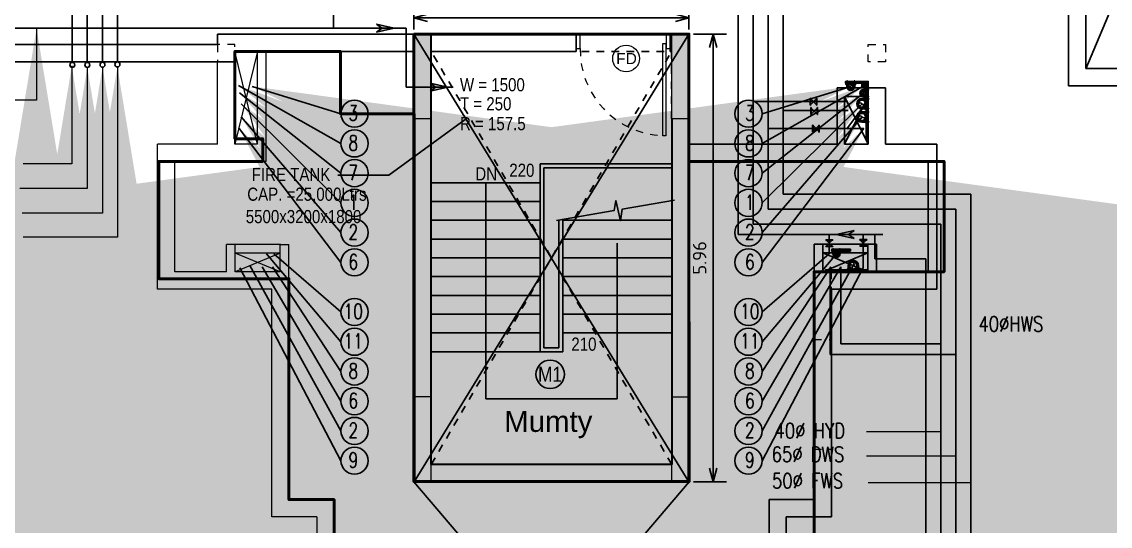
# Model space of a CAD drawing. Header units: inches. Extents: x 0 to 429, y 0 to 146.
# Drawn here: x 343.82 to 358.31, y 109.25 to 115.97 of the extents above; entities that cross this region are included whole.
import ezdxf
from ezdxf.enums import TextEntityAlignment as Align

# ---------------------------------------------------------------- set-up
doc = ezdxf.new("R2010")
doc.units = ezdxf.units.IN
doc.header["$MEASUREMENT"] = 0
doc.linetypes.add('Xr-4BHK-A-B-Terrace-Sub$0$HIDDEN', pattern=[0.375, 0.25, -0.125])
doc.layers.get('DEFPOINTS').update_dxf_attribs({"lineweight": 18})
for name, color, linetype, lineweight in [('FLOOR-TERRACE', 7, 'Continuous', 50), ('XR-4BHK-A-B-TERRACE-SUB$0$A-WALL', 7, 'Continuous', 35), ('XR-4BHK-A-B-TERRACE-SUB$0$COL', 1, 'Continuous', 0), ('XR-4BHK-A-B-TERRACE-SUB$0$COL BELOW', 3, 'Xr-4BHK-A-B-Terrace-Sub$0$HIDDEN', 0), ('XR-4BHK-A-B-TERRACE-SUB$0$COL HATCH', 9, 'Continuous', 0), ('XR-4BHK-A-B-TERRACE-SUB$0$DOOR', 34, 'Continuous', 20), ('XR-4BHK-A-B-TERRACE-SUB$0$ELE-1', 243, 'Continuous', 0), ('XR-4BHK-A-B-TERRACE-SUB$0$HATCH', 8, 'Continuous', 9), ('XR-4BHK-A-B-TERRACE-SUB$0$STAIR', 34, 'Continuous', 20)]:
    doc.layers.add(name, color=color, linetype=linetype, lineweight=lineweight)
for name, color, linetype in [('XR-4BHK-A-B-TERRACE-SUB$0$BALCONY', 6, 'Continuous'), ('XR-4BHK-A-B-TERRACE-SUB$0$ELE', 4, 'Continuous'), ('XR-4BHK-A-B-TERRACE-SUB$0$ELE-2', 4, 'Continuous'), ('XR-4BHK-A-B-TERRACE-SUB$0$WATER TANK ABOVE', 6, 'Xr-4BHK-A-B-Terrace-Sub$0$HIDDEN')]:
    doc.layers.add(name, color=color, linetype=linetype)
doc.styles.add('Sanvi Common', font='isocpeur.ttf')
doc.styles.get("Standard").update_dxf_attribs({"font": 'arial.ttf'})
doc.styles.add('Xr-4BHK-A-B-Terrace-Sub$0$$0$DIM', font='arial.ttf', dxfattribs={"height": 4})
doc.styles.add('Xr-4BHK-A-B-Terrace-Sub$0$$1$Standard', font='arial.ttf')
doc.styles.add('Xr-4BHK-A-B-Terrace-Sub$0$AUDIT_D_080506184754-0', font='romans.shx')
doc.styles.add('Xr-4BHK-A-B-Terrace-Sub$0$DIM-100', font='ARIALN.TTF', dxfattribs={"height": 1200})
doc.styles.add('Xr-4BHK-A-B-Terrace-Sub$0$ROMANS', font='romans.shx')
doc.styles.add('Xr-4BHK-A-B-Terrace-Sub$0$Standard', font='ARIALN.TTF')
doc.dimstyles.new('Sanvi Common', dxfattribs={"dimtxt": 0.18, "dimasz": 0.18, "dimexe": 0.18, "dimexo": 0.0625, "dimgap": 0.09, "dimtad": 1, "dimzin": 0, "dimdsep": 46, "dimtxsty": 'Sanvi Common', "dimblk": 'OPEN30', "dimcen": 0.09, "dimclrd": 68, "dimclre": 68, "dimclrt": 40, "dimadec": 0, "dimazin": 0, "dimtfac": 1, "dimtofl": 0, "dimtmove": 0, "dimatfit": 3, "dimldrblk": 'OPEN30', "dimfxl": 1, "dimtolj": 1, "dimtzin": 0, "dimarcsym": 0})
doc.dimstyles.new('Xr-4BHK-A-B-Terrace-Sub$0$125', dxfattribs={"dimtxt": 150, "dimasz": 75, "dimexe": 50, "dimexo": 50, "dimgap": 60, "dimtad": 1, "dimdec": 0, "dimrnd": 5, "dimdsep": 46, "dimtxsty": 'Xr-4BHK-A-B-Terrace-Sub$0$Standard', "dimblk": 'Xr-4BHK-A-B-Terrace-Sub$0$_ArchTick', "dimcen": 50, "dimdle": 50, "dimclrd": 256, "dimclre": 256, "dimclrt": 3, "dimaunit": 1, "dimadec": 4, "dimazin": 0, "dimtfac": 1, "dimtdec": 0, "dimtmove": 2, "dimatfit": 0, "dimfxl": 1, "dimarcsym": 0})
doc.dimstyles.new('Xr-4BHK-A-B-Terrace-Sub$0$DIM 75', dxfattribs={"dimtxt": 75, "dimasz": 75, "dimexe": 0.18, "dimexo": 0.0625, "dimgap": 0.09, "dimtad": 0, "dimtih": 1, "dimtoh": 1, "dimdec": 0, "dimzin": 0, "dimdsep": 46, "dimtxsty": 'Xr-4BHK-A-B-Terrace-Sub$0$Standard', "dimcen": 0.09, "dimclrd": 256, "dimclre": 256, "dimclrt": 256, "dimadec": 0, "dimazin": 0, "dimtfac": 1, "dimtdec": 0, "dimtofl": 0, "dimtmove": 0, "dimatfit": 3, "dimfxl": 1, "dimtolj": 1, "dimtzin": 0, "dimarcsym": 0})
doc.dimstyles.new('Xr-4BHK-A-B-Terrace-Sub$0$DIM-100', dxfattribs={"dimtxt": 300, "dimasz": 100, "dimexe": 75, "dimexo": 100, "dimgap": 50, "dimtad": 1, "dimdec": 0, "dimzin": 3, "dimdsep": 46, "dimtxsty": 'Xr-4BHK-A-B-Terrace-Sub$0$DIM-100', "dimblk": 'Xr-4BHK-A-B-Terrace-Sub$0$_Oblique', "dimcen": 0, "dimdle": 75, "dimclrd": 256, "dimclre": 256, "dimclrt": 256, "dimadec": 0, "dimazin": 1, "dimtfac": 1, "dimtdec": 0, "dimtix": 1, "dimtmove": 2, "dimatfit": 3, "dimfxl": 75, "dimtolj": 1, "dimtzin": 0, "dimlwd": 9, "dimlwe": 9, "dimarcsym": 0})
doc.dimstyles.new('Xr-4BHK-A-B-Terrace-Sub$0$DLG200', dxfattribs={"dimscale": 200, "dimtxt": 2, "dimasz": 1.5, "dimexe": 1.75, "dimexo": 0.5, "dimgap": 0.4, "dimtad": 1, "dimdec": 0, "dimzin": 0, "dimdsep": 46, "dimtxsty": 'Xr-4BHK-A-B-Terrace-Sub$0$ROMANS', "dimblk": 'Xr-4BHK-A-B-Terrace-Sub$0$_Oblique', "dimcen": 0, "dimdle": 1.75, "dimclrt": 3, "dimadec": 4, "dimazin": 0, "dimtfac": 0.25, "dimtdec": 0, "dimtix": 1, "dimtofl": 0, "dimtmove": 2, "dimatfit": 0, "dimfxl": 1.5, "dimtolj": 1, "dimtzin": 0, "dimlwd": 18, "dimlwe": 18, "dimarcsym": 1})

# ---------------------------------------------------------------- blocks, each defined once
blk = doc.blocks.new('Xr-4BHK-A-B-Terrace-Sub$0$m14')
at = {"layer": 'XR-4BHK-A-B-TERRACE-SUB$0$WATER TANK ABOVE'}
for p, q in [((16170, -5040), (12969, 460)), ((12969, -5040), (16169, 460))]:
    blk.add_line(p, q, dxfattribs=at)
for points in [[(12739, 690), (16399, 690), (16400, -5270), (12739, -5270)], [(12969, 460), (16169, 460), (16170, -5040), (12969, -5040)]]:
    blk.add_lwpolyline(points, close=True, dxfattribs=at)
blk = doc.blocks.new('Xr-4BHK-A-B-Terrace-Sub$0$unit 4')
at = {"layer": 'XR-4BHK-A-B-TERRACE-SUB$0$ELE-2'}
for p, q in [((147456, 10452), (147456, 8722)), ((147686, 10452), (147686, 8492)), ((147456, 8722), (144477, 8722)), ((147686, 8492), (144477, 8492))]:
    blk.add_line(p, q, dxfattribs=at)
at = {"layer": 'XR-4BHK-A-B-TERRACE-SUB$0$ELE-2', "color": 8}
blk.add_line((143927, 10222), (147457, 8722), dxfattribs=at)
blk = doc.blocks.new('Xr-4BHK-A-B-Terrace-Sub$0$core typ')
at = {"layer": 'XR-4BHK-A-B-TERRACE-SUB$0$COL HATCH'}
h = blk.add_hatch(color=256, dxfattribs=at)
h.dxf.hatch_style = 1
h.paths.add_polyline_path([(-3660, 5960), (-3430, 5960), (-3430, 4830), (-3660, 4830)])
h = blk.add_hatch(color=256, dxfattribs=at)
h.dxf.hatch_style = 1
h.paths.add_polyline_path([(-230, 5960), (0, 5960), (0, 4830), (-230, 4830)])
h = blk.add_hatch(color=256, dxfattribs=at)
h.dxf.hatch_style = 1
h.paths.add_polyline_path([(-3661, 0), (-3430, 0), (-3430, 1130), (-3661, 1130)])
h = blk.add_hatch(color=256, dxfattribs=at)
h.dxf.hatch_style = 1
h.paths.add_polyline_path([(-230, 1130), (0, 1130), (0, 0), (-230, 0)])
at = {"layer": 'XR-4BHK-A-B-TERRACE-SUB$0$A-WALL'}
for p, q in [((-3430, 230), (-3431, 5960)), ((-3660, 0), (-3661, 5730)), ((-230, 4830), (-230, 230)), ((0, 4830), (0, 0)), ((-230, 230), (-3430, 230)), ((0, 0), (-3660, 0))]:
    blk.add_line(p, q, dxfattribs=at)
at = {"layer": 'XR-4BHK-A-B-TERRACE-SUB$0$COL'}
for points in [[(-3660, 5960), (-3430, 5960), (-3430, 4830), (-3660, 4830)], [(-230, 5960), (0, 5960), (0, 4830), (-230, 4830)], [(-3661, 0), (-3430, 0), (-3430, 1130), (-3661, 1130)], [(-230, 1130), (0, 1130), (0, 0), (-230, 0)]]:
    blk.add_lwpolyline(points, close=True, dxfattribs=at)
at = {"layer": 'XR-4BHK-A-B-TERRACE-SUB$0$COL BELOW'}
blk.add_lwpolyline([(-6045, 5820), (-6275, 5820), (-6275, 5590), (-6045, 5590)], close=True, dxfattribs=at)
at = {"layer": 'XR-4BHK-A-B-TERRACE-SUB$0$ELE-2'}
for p, q in [((-6275, 5960), (-3660, 5960)), ((-6275, 5820), (-6275, 5960)), ((-6045, 5730), (-3661, 5730)), ((1970, 4495), (0, 4495)), ((1970, 4265), (0, 4265)), ((-5325, -6265), (0, 0)), ((-3661, 0), (1665, -6265))]:
    blk.add_line(p, q, dxfattribs=at)
blk.add_lwpolyline([(-230, 5960), (-250, 5960), (-250, 5730), (-230, 5730)], dxfattribs=at)
blk = doc.blocks.new('Xr-4BHK-A-B-Terrace-Sub$0$unit 2')
at = {"layer": 'XR-4BHK-A-B-TERRACE-SUB$0$ELE', "color": 8}
for p, q in [((-9265, -4085), (-9265, -550)), ((-11635, -4985), (-11635, -4085)), ((-11635, -4085), (-9265, -4085)), ((-11520, -4870), (-11255, -4200)), ((-11255, -4870), (-11520, -4200)), ((-11520, -4870), (-11520, -4200)), ((-11255, -4200), (-11520, -4200)), ((-11255, -4870), (-11255, -4200)), ((-9265, -4085), (-11020, -4085)), ((-11255, -4870), (-11520, -4870)), ((-11255, -4985), (-11635, -4985)), ((-11255, -7565), (-11255, -4985)), ((-11855, -7795), (-11855, -7565)), ((-11855, -7795), (-11855, -9175)), ((-11705, -7795), (-11705, -9175)), ((-11705, -9170), (-11255, -7795)), ((-11705, -7795), (-11255, -9175)), ((-11250, -9175), (-11250, -7795)), ((-11855, -9175), (-11855, -9405)), ((-11250, -9175), (-11855, -9175)), ((-11855, -9405), (-11635, -9405)), ((-11635, -13452), (-11635, -9405)), ((-4305, -12085), (-4306, -12775)), ((490, -12085), (-2845, -12085)), ((720, -12315), (720, -12085)), ((-2845, -12315), (-98, -12315)), ((-98, -12315), (-98, -12685)), ((605, -12315), (17, -12315)), ((17, -12315), (17, -12685)), ((605, -12315), (605, -12685)), ((720, -12315), (720, -12685)), ((-3488, -12315), (-4075, -12615)), ((-4075, -12315), (-3488, -12615)), ((-3488, -12315), (-3488, -12730)), ((-3373, -12315), (-3373, -12730)), ((-3373, -12315), (-2845, -12315)), ((-2658, -12315), (-2658, -12770)), ((-2203, -12315), (-2658, -12770)), ((-2658, -12315), (-2203, -12577)), ((-2203, -12577), (-2203, -12315)), ((-2088, -12546), (-2088, -12315)), ((-2088, -12546), (-1692, -12315)), ((-1692, -12500), (-2088, -12315)), ((-1692, -12500), (-1692, -12315)), ((-1577, -12503), (-1577, -12315)), ((-1577, -12503), (-1123, -12315)), ((-1123, -12586), (-1577, -12315)), ((-1123, -12315), (-1123, -12586)), ((605, -12315), (17, -12615)), ((17, -12315), (605, -12615)), ((-4075, -12615), (-3488, -12615)), ((-4075, -12730), (-3488, -12730)), ((-3488, -12730), (-3373, -12730)), ((17, -12685), (-98, -12685)), ((17, -12615), (605, -12615)), ((17, -12685), (605, -12685)), ((605, -12685), (720, -12685)), ((-4306, -12775), (-6260, -12775)), ((-6260, -12780), (-6260, -13375)), ((-4305, -13005), (-6030, -13005)), ((-6030, -13005), (-6030, -13605)), ((-11986, -13567), (-11986, -13452)), ((-11635, -13452), (-11986, -13452)), ((-6260, -13375), (-7460, -13375)), ((-7460, -14805), (-7460, -13375)), ((-11636, -13567), (-11986, -13567)), ((-11986, -13567), (-11986, -14017)), ((-11936, -14017), (-11636, -13567)), ((-11936, -13567), (-11636, -14017)), ((-11936, -13567), (-11936, -14017)), ((-11635, -13567), (-11635, -14017)), ((-6030, -13605), (-7230, -13605)), ((-7230, -15035), (-7230, -13605)), ((-11986, -14017), (-11986, -14132)), ((-11636, -14017), (-11986, -14017)), ((-11636, -14132), (-11986, -14132)), ((-11635, -14132), (-11635, -15035)), ((-7230, -15035), (-11635, -15035))]:
    blk.add_line(p, q, dxfattribs=at)
for points in [[(-9035, -550), (-9035, -4315), (-11025, -4315), (-11025, -9405), (-11405, -9405), (-11405, -14805), (-7460, -14805)], [(-11855, -7565), (-11255, -7565)], [(-11855, -7795), (-11255, -7795)], [(-4305, -12085), (-2845, -12085)], [(-3488, -12315), (-4077, -12315), (-4077, -13215), (-4305, -13215), (-4305, -13005)]]:
    blk.add_lwpolyline(points, dxfattribs=at)
for points in [[(-11855, -9175), (-13133, -9175, 0.074265), (-12484, -14132), (-11986, -14132)], [(-2203, -12577, 0.047733), (-2530, -12708, -0.009749), (-2658, -12770)], [(-1692, -12500, 0.054211), (-2088, -12546)], [(-1123, -12586, 0.06273), (-1577, -12503, 0.06273)], [(720, -12685), (720, -13215, -0.111051), (-879, -12811, 0.244497), (-2477, -12811, -0.111051), (-4075, -13215, 74.791831)]]:
    blk.add_lwpolyline(points, format="xyb", dxfattribs=at)
at = {"layer": 'XR-4BHK-A-B-TERRACE-SUB$0$ELE-2'}
for p, q in [((-4625, 0), (-230, 0)), ((-4625, -320), (-4625, 0)), ((0, -90), (0, -230)), ((-4395, -550), (-4395, -230)), ((-4395, -230), (0, -230)), ((-4625, -320), (-9265, -320)), ((-4395, -550), (-9035, -550))]:
    blk.add_line(p, q, dxfattribs=at)
at = {"layer": 'XR-4BHK-A-B-TERRACE-SUB$0$HATCH'}
for p, q in [((300, -1325), (0, -90)), ((300, -90), (0, -1325)), ((300, -1325), (300, -90)), ((415, -1555), (415, -90)), ((-230, -1325), (-230, -230)), ((0, -1325), (0, -230)), ((-9265, -4085), (-9265, -550)), ((-1030, -3255), (-1030, -1325)), ((-230, -1325), (-1030, -1325)), ((300, -1325), (0, -1325)), ((-800, -3025), (-800, -1555)), ((-230, -1555), (-800, -1555)), ((415, -1555), (-230, -1555)), ((-110, -3025), (-110, -2660)), ((5, -2660), (-110, -2660)), ((5, -3025), (5, -2660)), ((606, -2660), (5, -2660)), ((605, -3025), (605, -2660)), ((605, -2660), (720, -2660)), ((720, -6060), (720, -2660)), ((605, -2775), (5, -3025)), ((605, -3025), (5, -2775)), ((605, -2775), (5, -2775)), ((-110, -3025), (-800, -3025)), ((605, -3025), (5, -3025)), ((490, -3255), (-1030, -3255)), ((490, -6290), (490, -3255)), ((1320, -6060), (720, -6060)), ((1320, -6060), (1320, -7720)), ((1090, -6290), (490, -6290)), ((1090, -6290), (1090, -7490)), ((490, -12085), (490, -7490)), ((1090, -7490), (490, -7490)), ((720, -12085), (720, -7720)), ((1320, -7720), (720, -7720))]:
    blk.add_line(p, q, dxfattribs=at)
blk.add_lwpolyline([(-11855, -7795), (-13051, -7795, -0.044618), (-12484, -4835), (-11635, -4835)], format="xyb", dxfattribs=at)
for points in [[(-7080, -13605), (-7080, -14505), (-6260, -14505)], [(-6030, -14505), (-5273, -14506)], [(-5043, -14506), (-4305, -14506)]]:
    blk.add_lwpolyline(points, dxfattribs=at)
at = {"layer": 'XR-4BHK-A-B-TERRACE-SUB$0$STAIR'}
for p, q in [((-7662, -4095), (-7662, -560)), ((-7232, -4525), (-7232, -560)), ((-7662, -1049), (-9032, -1049)), ((-7662, -1249), (-9032, -1249)), ((-7662, -1638), (-9032, -1638)), ((-7662, -1838), (-9032, -1838)), ((-7662, -2227), (-9032, -2227)), ((-7662, -2427), (-9032, -2427)), ((-7662, -2816), (-9032, -2816)), ((-7662, -3016), (-9032, -3016)), ((-7662, -3406), (-9032, -3406)), ((-7662, -3606), (-9032, -3606)), ((-9032, -4095), (-7662, -4095)), ((-7232, -4525), (-11020, -4525)), ((-5273, -14805), (-5273, -13005)), ((-5043, -14805), (-5043, -13005)), ((-6260, -13605), (-6260, -14805)), ((-6030, -13605), (-6030, -14805))]:
    blk.add_line(p, q, dxfattribs=at)
for points in [[(-7230, -15035), (-4077, -15035), (-4077, -13215)], [(-5043, -14805), (-4305, -14805), (-4305, -13215)], [(-7230, -14805), (-6260, -14805)], [(-6030, -14805), (-5273, -14805)]]:
    blk.add_lwpolyline(points, dxfattribs=at)
blk = doc.blocks.new('Xr-4BHK-A-B-Terrace-Sub$0$unit 3')
at = {"layer": 'XR-4BHK-A-B-TERRACE-SUB$0$BALCONY'}
blk.add_line((2720, -13812), (3219, -13812), dxfattribs=at)
for points in [[(2590, -7475), (3785, -7475, 0.044618), (3219, -4515), (2370, -4515)], [(2590, -8855), (3867, -8855, -0.074265), (3219, -13812), (2720, -13812)]]:
    blk.add_lwpolyline(points, format="xyb", dxfattribs=at)
at = {"layer": 'XR-4BHK-A-B-TERRACE-SUB$0$COL BELOW'}
for points in [[(-9265, 320), (-9035, 320), (-9035, 90), (-9265, 90)], [(-9985, -3606), (-9755, -3606), (-9755, -2705), (-9985, -2705)], [(1760, -3765), (1990, -3765), (1990, -4665), (1760, -4665)], [(-9985, -5069), (-9755, -5069), (-9755, -5970), (-9985, -5970)], [(1760, -7475), (1990, -7475), (1990, -7245), (1760, -7245)], [(1760, -8855), (2370, -8855), (2370, -9085), (1760, -9085)], [(-9985, -10220), (-9085, -10220), (-9085, -9990), (-9985, -9990)], [(-9985, -11095), (-9755, -11095), (-9755, -11995), (-9985, -11995)], [(-5305, -12685), (-5075, -12685), (-5075, -11765), (-5305, -11765)], [(2140, -12470), (2370, -12470), (2370, -12240), (2140, -12240)], [(-1805, -14715), (-2035, -14715), (-2035, -13815), (-1805, -13815)], [(2140, -14715), (2370, -14715), (2370, -13815), (2140, -13815)]]:
    blk.add_lwpolyline(points, close=True, dxfattribs=at)
at = {"layer": 'XR-4BHK-A-B-TERRACE-SUB$0$ELE'}
for p, q in [((1990, -4550), (1990, -3880)), ((1760, -9085), (1760, -3995)), ((1990, -7245), (1990, -4665)), ((2590, -7475), (2590, -7245)), ((1985, -7475), (1985, -8855)), ((2440, -8850), (1990, -7475)), ((2440, -7475), (1990, -8855)), ((2440, -7475), (2440, -8855)), ((2590, -7475), (2590, -8855)), ((1985, -8855), (2590, -8855)), ((2590, -8855), (2590, -9085)), ((1755, -9085), (2140, -9085)), ((2140, -14485), (2140, -9085)), ((2590, -9085), (2370, -9085)), ((2370, -9085), (2370, -13132)), ((-9755, -11765), (-6420, -11765)), ((-4960, -11765), (-4959, -12455)), ((-9985, -11995), (-9985, -12365)), ((-9870, -11995), (-9282, -11995)), ((-9870, -11995), (-9870, -12365)), ((-9870, -11995), (-9282, -12295)), ((-9282, -11995), (-9870, -12295)), ((-9282, -11995), (-9282, -12365)), ((-6420, -11995), (-9167, -11995)), ((-9167, -11995), (-9167, -12365)), ((-8142, -11995), (-8142, -12266)), ((-7688, -12183), (-8142, -11995)), ((-8142, -12266), (-7688, -11995)), ((-7688, -12183), (-7688, -11995)), ((-7573, -12181), (-7573, -11995)), ((-7177, -12227), (-7573, -11995)), ((-7573, -12181), (-7177, -11995)), ((-7177, -12227), (-7177, -11995)), ((-7062, -12257), (-7062, -11995)), ((-7062, -11995), (-6607, -12450)), ((-6607, -11995), (-7062, -12257)), ((-6607, -11995), (-6607, -12450)), ((-5892, -11995), (-6420, -11995)), ((-5892, -11995), (-5892, -12410)), ((-5777, -11995), (-5777, -12410)), ((-5777, -11995), (-5190, -12295)), ((-5190, -11995), (-5777, -12295)), ((-9282, -12295), (-9870, -12295)), ((-5190, -12295), (-5777, -12295)), ((-9870, -12365), (-9985, -12365)), ((-9282, -12365), (-9870, -12365)), ((-9282, -12365), (-9167, -12365)), ((-5777, -12410), (-5892, -12410)), ((-5190, -12410), (-5777, -12410)), ((-4959, -12455), (-3005, -12455)), ((-3005, -12460), (-3005, -13055)), ((-4960, -12685), (-3235, -12685)), ((-3235, -12685), (-3235, -13285)), ((-3005, -13055), (-1805, -13055)), ((-1805, -14485), (-1805, -13055)), ((2370, -13132), (2720, -13132)), ((2720, -13247), (2720, -13132)), ((-3235, -13285), (-2035, -13285)), ((-2035, -14715), (-2035, -13285)), ((2670, -13697), (2370, -13247)), ((2670, -13247), (2370, -13697)), ((2370, -13247), (2720, -13247)), ((2370, -13697), (2370, -13247)), ((2670, -13247), (2670, -13697)), ((2720, -13247), (2720, -13697)), ((2370, -13697), (2720, -13697)), ((2720, -13697), (2720, -13812)), ((-1805, -14485), (2140, -14485)), ((-2035, -14715), (2370, -14715))]:
    blk.add_line(p, q, dxfattribs=at)
for points in [[(2590, -7245), (1990, -7245)], [(2590, -7475), (1990, -7475)], [(-4960, -11765), (-6420, -11765)], [(-5777, -11995), (-5188, -11995), (-5188, -12895), (-4960, -12895), (-4960, -12685)], [(2370, -14715), (2370, -13812), (2720, -13812)]]:
    blk.add_lwpolyline(points, dxfattribs=at)
for points in [[(-9985, -12365), (-9985, -12895, 0.111051), (-8386, -12491, -0.244497), (-6788, -12491, 0.111051), (-5190, -12895, -74.791831)], [(-8142, -12266, -0.06273), (-7688, -12183, -0.06273)], [(-7573, -12181, -0.054211), (-7177, -12227)], [(-7062, -12257, -0.047733), (-6735, -12389, 0.009749), (-6607, -12450)]]:
    blk.add_lwpolyline(points, format="xyb", dxfattribs=at)
at = {"layer": 'XR-4BHK-A-B-TERRACE-SUB$0$ELE', "color": 8, "ltscale": 1000}
for points in [[(-2185, -13285), (-2185, -14186), (-3005, -14186)], [(-4223, -14186), (-4960, -14186)], [(-3235, -14186), (-3993, -14186)]]:
    blk.add_lwpolyline(points, dxfattribs=at)
at = {"layer": 'XR-4BHK-A-B-TERRACE-SUB$0$ELE-1'}
for p, q in [((-4223, -14485), (-4223, -12685)), ((-3993, -14485), (-3993, -12685)), ((-3235, -13285), (-3235, -14485)), ((-3005, -13285), (-3005, -14485))]:
    blk.add_line(p, q, dxfattribs=at)
for points in [[(-2035, -14715), (-5188, -14715), (-5188, -12895)], [(-4223, -14485), (-4960, -14485), (-4960, -12895)], [(-3235, -14485), (-3993, -14485)], [(-2035, -14485), (-3005, -14485)]]:
    blk.add_lwpolyline(points, dxfattribs=at)
at = {"layer": 'XR-4BHK-A-B-TERRACE-SUB$0$ELE-2'}
for p, q in [((-4640, 0), (0, 0)), ((0, -3765), (0, 0)), ((-9680, -256), (-9035, -256)), ((-9680, -1005), (-9680, -256)), ((-9035, -1005), (-9035, -256)), ((-4870, -230), (-230, -230)), ((-230, -3995), (-230, -230)), ((-9580, -1005), (-9580, -371)), ((-9580, -1005), (-9266, -371)), ((-9580, -371), (-9265, -1005)), ((-9565, -371), (-9265, -371)), ((-9265, -1005), (-9265, -371)), ((-9580, -1005), (-9265, -1005)), ((-8350, -1005), (-9035, -1005)), ((-8350, -2935), (-8350, -1005)), ((-9680, -1235), (-8465, -1235)), ((-8465, -2705), (-8465, -1235)), ((-9870, -2340), (-9985, -2340)), ((-9985, -5740), (-9985, -2340)), ((-9870, -2340), (-9270, -2340)), ((-9870, -2705), (-9870, -2340)), ((-9870, -2455), (-9270, -2705)), ((-9870, -2705), (-9270, -2455)), ((-9870, -2455), (-9270, -2455)), ((-9270, -2705), (-9270, -2340)), ((-9270, -2340), (-9155, -2340)), ((-9155, -2705), (-9155, -2340)), ((-9870, -2705), (-9270, -2705)), ((-9155, -2705), (-8465, -2705)), ((-9755, -5970), (-9755, -2935)), ((-9755, -2935), (-8350, -2935)), ((0, -3765), (2370, -3765)), ((2370, -4665), (2370, -3765)), ((2255, -4550), (1990, -3880)), ((1990, -4550), (2255, -3880)), ((1990, -3880), (2255, -3880)), ((2255, -4550), (2255, -3880)), ((-230, -3995), (1760, -3995)), ((1990, -4550), (2255, -4550)), ((1990, -4665), (2370, -4665)), ((-10585, -5740), (-10585, -7400)), ((-10585, -5740), (-9985, -5740)), ((-10355, -5970), (-10355, -7170)), ((-9755, -5970), (-10355, -5970)), ((-10355, -7170), (-9755, -7170)), ((-9755, -11765), (-9755, -7170)), ((-10585, -7400), (-9985, -7400)), ((-9985, -11995), (-9985, -7400))]:
    blk.add_line(p, q, dxfattribs=at)
at = {"layer": 'XR-4BHK-A-B-TERRACE-SUB$0$STAIR'}
for p, q in [((-4223, -14485), (-4223, -12685)), ((-3993, -14485), (-3993, -12685)), ((-3235, -13285), (-3235, -14485)), ((-3005, -13285), (-3005, -14485))]:
    blk.add_line(p, q, dxfattribs=at)
for points in [[(-2035, -14715), (-5188, -14715), (-5188, -12895)], [(-4223, -14485), (-4960, -14485), (-4960, -12895)], [(-3235, -14485), (-3993, -14485)], [(-2035, -14485), (-3005, -14485)]]:
    blk.add_lwpolyline(points, dxfattribs=at)
blk = doc.blocks.new('Xr-4BHK-A-B-Terrace-Sub$0$_ArchTick')
at = {"color": 0, "linetype": 'ByBlock', "const_width": 0.15}
blk.add_lwpolyline([(-0.5, -0.5), (0.5, 0.5)], dxfattribs=at)
blk = doc.blocks.new('Xr-4BHK-A-B-Terrace-Sub$0$$0$DOOR NO')
at = {"lineweight": 0}
blk.add_circle((0, 0), 10, dxfattribs=at)
at = {"style": 'Xr-4BHK-A-B-Terrace-Sub$0$$0$DIM'}
blk.add_attdef('X1', text='', height=9, dxfattribs=at).set_placement((0, 0), align=Align.MIDDLE_CENTER)
blk = doc.blocks.new('Xr-4BHK-A-B-Terrace-Sub$0$d-750')
at = {"layer": 'XR-4BHK-A-B-TERRACE-SUB$0$DOOR'}
for p, q in [((0, 718.7), (0, 750)), ((0, 750), (115, 750)), ((115, 718.7), (0, 718.7)), ((115, 750), (115, 718.7)), ((0, 0), (0, 31.2)), ((0, 31.2), (115, 31.2)), ((115, 31.2), (115, 0)), ((115, 0), (0, 0))]:
    blk.add_line(p, q, dxfattribs=at)
blk.add_lwpolyline([(73.9, 34.2), (811.3, 34.2), (811.3, 59.2), (73.9, 59.2)], close=True, dxfattribs=at)
at = {"layer": 'XR-4BHK-A-B-TERRACE-SUB$0$DOOR', "color": 8, "linetype": 'Xr-4BHK-A-B-Terrace-Sub$0$HIDDEN', "extrusion": (0, 0, -1)}
blk.add_ellipse((125, 31.2), major_axis=(218.4, 652.1), ratio=0.99874, start_param=-0.33813, end_param=1.207251, dxfattribs=at)
blk = doc.blocks.new('_Open30')
at = {"color": 0, "linetype": 'ByBlock', "lineweight": -2}
for p, q in [((-1, 0.268), (0, 0)), ((0, 0), (-1, -0.268)), ((0, 0), (-1, 0))]:
    blk.add_line(p, q, dxfattribs=at)
blk = doc.blocks.new('*D434')
at = {"color": 68, "lineweight": -2, "transparency": 16777216}
for p, q in [((349.04, 115.865), (349.04, 116.198)), ((352.701, 115.865), (352.701, 116.198)), ((349.22, 116.018), (352.521, 116.018))]:
    blk.add_line(p, q, dxfattribs=at)
at = {"layer": 'DEFPOINTS', "color": 0, "transparency": 16777216}
for p in [(352.701, 116.018), (349.04, 115.802), (352.701, 115.802)]:
    blk.add_point(p, dxfattribs=at)
at = {"color": 68, "lineweight": -2, "transparency": 16777216, "xscale": 0.18, "yscale": 0.18, "zscale": 0.18, "rotation": 180}
blk.add_blockref('_Open30', (349.04, 116.018), dxfattribs=at)
at = {"color": 68, "lineweight": -2, "transparency": 16777216, "xscale": 0.18, "yscale": 0.18, "zscale": 0.18}
blk.add_blockref('_Open30', (352.701, 116.018), dxfattribs=at)
at = {"color": 40, "transparency": 16777216, "insert": (350.871, 116.198), "char_height": 0.18, "attachment_point": 5, "style": 'Sanvi Common'}
blk.add_mtext('\\A1;3.66', dxfattribs=at)
blk = doc.blocks.new('*D435')
at = {"color": 68, "lineweight": -2, "transparency": 16777216}
for p, q in [((352.764, 115.802), (353.203, 115.802)), ((353.023, 115.622), (353.023, 110.022)), ((352.764, 109.842), (353.203, 109.842))]:
    blk.add_line(p, q, dxfattribs=at)
at = {"layer": 'DEFPOINTS', "color": 0, "transparency": 16777216}
for p in [(352.701, 115.802), (352.701, 109.842), (353.023, 109.842)]:
    blk.add_point(p, dxfattribs=at)
at = {"color": 68, "lineweight": -2, "transparency": 16777216, "xscale": 0.18, "yscale": 0.18, "zscale": 0.18}
for p, rotation in [((353.023, 115.802), 90), ((353.023, 109.842), 270)]:
    blk.add_blockref('_Open30', p, dxfattribs=dict(at, rotation=rotation))
at = {"color": 40, "transparency": 16777216, "insert": (352.843, 112.822), "char_height": 0.18, "attachment_point": 5, "rotation": 90, "style": 'Sanvi Common'}
blk.add_mtext('\\A1;5.96', dxfattribs=at)
blk = doc.blocks.new('Xr-4BHK-A-B-Terrace-Sub$0$AR')
at = {"lineweight": -3}
blk.add_hatch(color=0, dxfattribs=at).paths.add_polyline_path([(0, 0), (-53, -236), (0, -163), (53, -236)])
at = {"color": 0, "lineweight": -3}
for p, q in [((0, 0), (-53, -236)), ((0, 0), (53, -236)), ((0, -163), (-53, -236)), ((0, -163), (53, -236))]:
    blk.add_line(p, q, dxfattribs=at)
blk = doc.blocks.new('Xr-4BHK-A-B-Terrace-Sub$0$VALVE100')
at = {"color": 0, "linetype": 'Continuous', "lineweight": -3}
for p, q in [((-19, 22.9), (-22.1, 22.9)), ((-22.1, 22.9), (-22.1, -22.9)), ((-19, -22.9), (-19, 22.9)), ((-19, 19.9), (19, -19.9)), ((19, 19.9), (-19, -19.9)), ((19, 22.9), (22.1, 22.9)), ((19, -22.9), (19, 22.9)), ((22.1, 22.9), (22.1, -22.9)), ((-22.1, -22.9), (-19, -22.9)), ((22.1, -22.9), (19, -22.9))]:
    blk.add_line(p, q, dxfattribs=at)
blk = doc.blocks.new('Xr-4BHK-A-B-Terrace-Sub$0$_Oblique')
blk = doc.blocks.new('Xr-4BHK-A-B-Terrace-Sub$0$CI100')
at = {"color": 1, "ltscale": 100}
for p, q in [((-79, 0), (-79, 11)), ((-74, 61), (-74, 11)), ((-66, 61), (-66, 11)), ((-61, 0), (-61, 11)), ((61, 0), (61, 11)), ((66, 61), (66, 11)), ((74, 61), (74, 11)), ((79, 0), (79, 11)), ((-79, -15), (-79, -4)), ((-74, 0), (-74, -4)), ((-74, -15), (-74, -37)), ((-74, -17), (-74, -37)), ((-66, -37), (-74, -37)), ((-66, 0), (-66, -4)), ((-66, -15), (-66, -37)), ((-66, -17), (-66, -37)), ((-61, -15), (-61, -4)), ((61, -15), (61, -4)), ((66, 0), (66, -4)), ((66, -15), (66, -37)), ((66, -17), (66, -37)), ((66, -37), (74, -37)), ((74, 0), (74, -4)), ((74, -15), (74, -37)), ((74, -17), (74, -37)), ((79, -15), (79, -4))]:
    blk.add_line(p, q, dxfattribs=at)
for points in [[(-85, 0), (-55, 0), (-55, 11), (-85, 11)], [(85, 0), (55, 0), (55, 11), (85, 11)], [(-85, -15), (-55, -15), (-55, -4), (-85, -4)], [(85, -15), (55, -15), (55, -4), (85, -4)]]:
    blk.add_lwpolyline(points, close=True, dxfattribs=at)
at = {"ltscale": 100}
for radius in [60.7, 50]:
    blk.add_circle((0, 61), radius, dxfattribs=at)
at = {"color": 1, "ltscale": 100}
for radius in [74, 66]:
    blk.add_arc((0, 61), radius, 0, 180, dxfattribs=at)
at = {"ltscale": 100}
for centre, start, end in [((14, 86), 119.0199, 240.9801), ((-14, 36), 299.0199, 60.9801)]:
    blk.add_arc(centre, 28.6, start, end, dxfattribs=at)
blk = doc.blocks.new('Xr-4BHK-A-B-Terrace-Sub$0$CI50')
at = {"color": 1, "ltscale": 100}
for p, q in [((-53, 2), (-53, 13)), ((-48, 35), (-48, 13)), ((-48, 2), (-48, -2)), ((-40, 35), (-40, 13)), ((-40, 2), (-40, -2)), ((-35, 2), (-35, 13)), ((35, 2), (35, 13)), ((40, 35), (40, 13)), ((40, 2), (40, -2)), ((48, 35), (48, 13)), ((48, 2), (48, -2)), ((53, 2), (53, 13)), ((-53, -13), (-53, -2)), ((-48, -13), (-48, -31)), ((-48, -15), (-48, -31)), ((-40, -31), (-48, -31)), ((-40, -13), (-40, -31)), ((-40, -15), (-40, -31)), ((-35, -13), (-35, -2)), ((35, -13), (35, -2)), ((40, -13), (40, -31)), ((40, -15), (40, -31)), ((40, -31), (48, -31)), ((48, -13), (48, -31)), ((48, -15), (48, -31)), ((53, -13), (53, -2))]:
    blk.add_line(p, q, dxfattribs=at)
at = {"color": 1, "ltscale": 100, "elevation": 0}
for points in [[(-58, 2), (-31, 2), (-31, 13), (-58, 13)], [(58, 2), (31, 2), (31, 13), (58, 13)], [(-58, -13), (-31, -13), (-31, -2), (-58, -2)], [(58, -13), (31, -13), (31, -2), (58, -2)]]:
    blk.add_lwpolyline(points, close=True, dxfattribs=at)
at = {"ltscale": 100}
for radius in [35, 25]:
    blk.add_circle((0, 35), radius, dxfattribs=at)
at = {"color": 1, "ltscale": 100}
for radius, start in [(48.3, 0), (40.3, 360)]:
    blk.add_arc((0, 35), radius, start, 180, dxfattribs=at)
at = {"ltscale": 100}
for centre, start, end in [((7, 47), 119.0199, 240.9801), ((-7, 22), 299.0199, 60.9801)]:
    blk.add_arc(centre, 14.3, start, end, dxfattribs=at)

msp = doc.modelspace()

# ---------------------------------------------------------------- linework, layer by layer
for p, q in [((353.754, 113.47), (353.754, 121.503)), ((353.554, 113.27), (353.554, 121.286)), ((353.358, 113.133), (353.358, 120.557)), ((353.954, 113.67), (353.954, 120.36)), ((345.093, 115.432), (345.093, 118.184)), ((344.893, 115.432), (344.893, 117.984)), ((344.493, 115.432), (344.493, 117.712)), ((344.693, 115.432), (344.693, 117.784)), ((347.971, 116.936), (347.971, 115.88)), ((340.431, 115.88), (348.935, 115.88)), ((348.935, 115.88), (348.935, 115.094)), ((352.701, 109.842), (349.041, 115.802)), ((352.701, 115.802), (349.042, 109.842)), ((351.201, 115.803), (349.271, 115.803)), ((351.201, 115.573), (351.201, 115.803)), ((351.201, 115.573), (349.271, 115.573)), ((348.935, 115.094), (349.564, 115.094)), ((354.814, 114.903), (353.554, 114.903)), ((354.82, 114.785), (353.954, 114.785)), ((355.002, 114.808), (354.813, 114.554)), ((355.029, 114.544), (353.754, 114.544)), ((350.721, 111.573), (350.721, 114.073)), ((350.721, 114.073), (352.472, 114.073)), ((350.771, 111.623), (350.771, 114.023)), ((350.771, 114.023), (352.472, 114.023)), ((349.271, 113.823), (350.721, 113.823)), ((356.454, 113.67), (353.954, 113.67)), ((356.454, 104.616), (356.454, 113.67)), ((349.271, 113.573), (350.721, 113.573)), ((356.254, 113.47), (353.754, 113.47)), ((356.254, 104.416), (356.254, 113.47)), ((349.271, 113.323), (350.721, 113.323)), ((350.971, 111.623), (350.971, 113.328)), ((351.021, 111.573), (351.021, 113.336)), ((352.471, 113.323), (351.021, 113.323)), ((356.054, 113.27), (353.554, 113.27)), ((356.054, 104.216), (356.054, 113.27)), ((349.271, 113.073), (350.721, 113.073)), ((352.471, 113.073), (351.021, 113.073)), ((355.284, 113.133), (353.358, 113.133)), ((354.568, 112.875), (354.568, 113.133)), ((355.022, 112.688), (355.022, 113.133)), ((355.175, 113.133), (355.175, 112.808)), ((349.271, 112.823), (350.721, 112.823)), ((352.471, 112.823), (351.021, 112.823)), ((355.175, 112.808), (355.854, 112.808)), ((355.854, 104.016), (355.854, 112.808)), ((354.583, 112.689), (354.583, 111.538)), ((354.723, 112.703), (354.723, 111.676)), ((349.271, 112.573), (350.721, 112.573)), ((352.471, 112.573), (351.021, 112.573)), ((349.271, 112.323), (350.721, 112.323)), ((352.471, 112.323), (351.021, 112.323)), ((349.271, 112.073), (350.721, 112.073)), ((352.471, 112.073), (351.021, 112.073)), ((349.271, 111.823), (350.721, 111.823)), ((352.471, 111.823), (351.021, 111.823)), ((349.271, 111.573), (350.721, 111.573)), ((350.721, 111.573), (351.021, 111.573)), ((350.971, 111.623), (350.771, 111.623)), ((354.723, 111.676), (356.054, 111.676)), ((354.583, 111.538), (356.254, 111.538))]:
    msp.add_line(p, q)
at = {"lineweight": 25}
for p, q in [((354.787, 115.151), (355.087, 115.151)), ((355.066, 115.172), (355.066, 114.408)), ((354.851, 112.917), (354.602, 112.917)), ((355.083, 112.659), (354.518, 112.659))]:
    msp.add_line(p, q, dxfattribs=at)
msp.add_lwpolyline([(349.041, 115.802), (352.701, 115.802), (352.701, 109.842), (349.041, 109.842)], close=True)
for points in [[(354.787, 115.147), (355.087, 115.147), (355.087, 115.172), (354.787, 115.172)], [(355.062, 115.172), (355.062, 114.408), (355.087, 114.408), (355.087, 115.172)], [(354.851, 112.913), (354.602, 112.913), (354.602, 112.938), (354.851, 112.938)], [(355.083, 112.663), (354.518, 112.663), (354.518, 112.638), (355.083, 112.638)]]:
    msp.add_lwpolyline(points, close=True, dxfattribs=at)
at = {"linetype": 'Continuous'}
msp.add_lwpolyline([(348.029, 113.924), (348.707, 113.924), (349.724, 114.667)], dxfattribs=at)
msp.add_lwpolyline([(352.507, 113.591), (351.811, 113.471), (351.788, 113.317), (351.73, 113.586), (351.705, 113.453), (350.938, 113.322)])
for centre, radius in [((344.493, 115.392), 0.0332), ((344.693, 115.392), 0.0332), ((344.895, 115.395), 0.0332), ((345.093, 115.399), 0.0332), ((348.25, 114.743), 0.181), ((353.494, 114.743), 0.181), ((348.25, 114.347), 0.181), ((353.494, 114.347), 0.181), ((348.25, 113.951), 0.181), ((353.494, 113.951), 0.181), ((348.25, 113.555), 0.181), ((353.494, 113.555), 0.181), ((348.25, 113.159), 0.181), ((353.494, 113.159), 0.181), ((348.25, 112.763), 0.181), ((353.494, 112.763), 0.181), ((348.25, 112.102), 0.181), ((353.494, 112.102), 0.181), ((348.25, 111.706), 0.181), ((353.494, 111.706), 0.181), ((348.25, 111.31), 0.181), ((350.854, 111.272), 0.19), ((353.494, 111.31), 0.181), ((348.25, 110.914), 0.181), ((353.494, 110.914), 0.181), ((348.25, 110.518), 0.181), ((353.494, 110.518), 0.181), ((348.25, 110.122), 0.181), ((353.494, 110.122), 0.181)]:
    msp.add_circle(centre, radius)
at = {"layer": 'FLOOR-TERRACE', "color": 4}
msp.add_lwpolyline([(349.041, 115.803), (352.701, 115.803), (352.701, 109.843), (349.041, 109.843)], close=True, dxfattribs=at)
at = {"layer": 'FLOOR-TERRACE', "color": 227}
msp.add_lwpolyline([(347.977, 107.907), (347.977, 109.603), (347.377, 109.603), (347.377, 112.545), (345.647, 112.545), (345.647, 114.107), (347.027, 114.107), (347.027, 114.408), (346.657, 114.408), (346.657, 115.573), (348.061, 115.573), (348.061, 114.743), (349.042, 114.743), (349.042, 109.843), (352.702, 109.842), (352.701, 114.108), (356.097, 114.108), (356.097, 112.638), (354.367, 112.638), (354.367, 103.348)], dxfattribs=at)

# ---------------------------------------------------------------- block references
for name, p, xscale, yscale, zscale, rotation in [('Xr-4BHK-A-B-Terrace-Sub$0$unit 4', (349.26, 262.799), 0.001, 0.001, 0.001, 270), ('Xr-4BHK-A-B-Terrace-Sub$0$AR', (348.776, 115.88), -0.001, 0.001, 0.001, 270), ('Xr-4BHK-A-B-Terrace-Sub$0$d-750', (352.451, 115.802), -0.001666666782982257, 0.001666666782982257, 0.001666666783112987, 90.00000005202688), ('Xr-4BHK-A-B-Terrace-Sub$0$AR', (349.492, 115.094), -0.001, 0.001, 0.001, 270), ('Xr-4BHK-A-B-Terrace-Sub$0$AR', (354.663, 113.133), -0.001, 0.001, 0.001, 90)]:
    msp.add_blockref(name, p, dxfattribs=dict(xscale=xscale, yscale=yscale, zscale=zscale, rotation=rotation))
at = {"xscale": 0.001, "yscale": 0.001, "zscale": 0.001}
for name, p in [('Xr-4BHK-A-B-Terrace-Sub$0$core typ', (352.702, 109.842)), ('Xr-4BHK-A-B-Terrace-Sub$0$m14', (336.302, 115.112)), ('Xr-4BHK-A-B-Terrace-Sub$0$unit 2', (346.657, 115.662)), ('Xr-4BHK-A-B-Terrace-Sub$0$unit 3', (364.352, 115.343))]:
    msp.add_blockref(name, p, dxfattribs=at)
ref = msp.add_blockref('Xr-4BHK-A-B-Terrace-Sub$0$$0$DOOR NO', (351.864, 115.477), dxfattribs=dict(xscale=0.01778, yscale=0.01778, zscale=0.01778))
ref.add_attrib('X1', 'FD', dxfattribs={"height": 0.1482, "style": 'Xr-4BHK-A-B-Terrace-Sub$0$$1$Standard'}).set_placement((351.87, 115.477), align=Align.MIDDLE_CENTER)
at = {"lineweight": 25}
for name, p, xscale, yscale, zscale, rotation in [('Xr-4BHK-A-B-Terrace-Sub$0$CI50', (354.855, 115.145), -0.001099999999976717, 0.001100000000005821, 0.0011, 180), ('Xr-4BHK-A-B-Terrace-Sub$0$CI50', (355.06, 115.017), 0.001, 0.001, 0.001, 90), ('Xr-4BHK-A-B-Terrace-Sub$0$CI50', (355.064, 115.119), 0.00075, 0.00075, 0.00075, 90), ('Xr-4BHK-A-B-Terrace-Sub$0$CI100', (355.062, 114.875), -0.0009405000000115251, 0.0009404999999969733, 0.0009405, 90), ('Xr-4BHK-A-B-Terrace-Sub$0$CI100', (355.062, 114.7), -0.0009405000000115251, 0.0009404999999969733, 0.0009405, 90), ('Xr-4BHK-A-B-Terrace-Sub$0$CI50', (354.666, 112.913), 0.001, 0.001, 0.001, 180)]:
    msp.add_blockref(name, p, dxfattribs=dict(at, xscale=xscale, yscale=yscale, zscale=zscale, rotation=rotation))
at = {"extrusion": (0, 0, -1), "xscale": -0.002025000000139698, "yscale": 0.002025000000139698, "zscale": -0.002025000000139698}
for p, rotation in [((-354.359, 114.903), 180), ((-354.368, 114.778), 180), ((-354.391, 114.544), 180), ((-354.568, 113.018), 90), ((-355.022, 113.022), 90)]:
    msp.add_blockref('Xr-4BHK-A-B-Terrace-Sub$0$VALVE100', p, dxfattribs=dict(at, rotation=rotation))
at = {"lineweight": 25, "xscale": -0.000940500000026077, "yscale": 0.0009404999999969733, "zscale": 0.0009405}
msp.add_blockref('Xr-4BHK-A-B-Terrace-Sub$0$CI100', (354.888, 112.663), dxfattribs=at)

# ---------------------------------------------------------------- texts
at = {"style": 'Xr-4BHK-A-B-Terrace-Sub$0$Standard'}
for s, height, p in [('W = 1500', 0.175, (349.653, 115.041)), ('T = 250', 0.175, (349.653, 114.787)), ('R = 157.5', 0.175, (349.653, 114.523)), ('DN', 0.175, (349.858, 113.854)), ('220', 0.175, (350.31, 113.902)), ('210', 0.175, (351.136, 111.586)), ('M1', 0.2, (350.693, 111.172))]:
    msp.add_text(s, height=height, dxfattribs=at).set_placement(p)
at = {"style": 'Xr-4BHK-A-B-Terrace-Sub$0$AUDIT_D_080506184754-0', "width": 0.75}
for s, p in [('3', (348.233, 114.65)), ('3', (353.511, 114.65)), ('8', (348.233, 114.254)), ('8', (353.511, 114.254)), ('7', (348.233, 113.858)), ('7', (353.511, 113.858)), ('1', (348.233, 113.462)), ('1', (353.511, 113.462)), ('2', (348.233, 113.066)), ('2', (353.511, 113.066)), ('6', (348.233, 112.67)), ('6', (353.511, 112.67)), ('10', (348.233, 112.01)), ('10', (353.511, 112.01)), ('11', (348.233, 111.614)), ('11', (353.511, 111.614)), ('8', (348.233, 111.218)), ('8', (353.511, 111.218)), ('6', (348.233, 110.822)), ('6', (353.511, 110.822)), ('2', (348.233, 110.426)), ('2', (353.511, 110.426)), ('9', (348.233, 110.03)), ('9', (353.511, 110.03))]:
    msp.add_text(s, height=0.2, dxfattribs=at).set_placement(p, align=Align.CENTER)
at = {"linetype": 'Continuous', "style": 'Xr-4BHK-A-B-Terrace-Sub$0$Standard'}
for s, p in [('FIRE TANK', (346.881, 113.845)), ('CAP. =25,000Ltrs', (346.822, 113.583)), ('5500x3200x1800', (346.802, 113.285))]:
    msp.add_text(s, height=0.175, dxfattribs=at).set_placement(p)
at = {"style": 'Xr-4BHK-A-B-Terrace-Sub$0$ROMANS', "width": 0.8}
for s, p in [('40%%CHWS ', (356.555, 111.843)), ('40%%C HYD ', (353.841, 110.42)), ('65%%C DWS ', (353.802, 110.108)), ('50%%C FWS ', (353.807, 109.754))]:
    msp.add_text(s, height=0.2, dxfattribs=at).set_placement(p)
at = {"layer": 'FLOOR-TERRACE', "color": 4}
msp.add_text('Mumty', height=0.28, dxfattribs=at).set_placement((350.829, 110.645), align=Align.MIDDLE_CENTER)

# ---------------------------------------------------------------- dimensions: what is measured, and where the dimension line sits
at = {"color": 2}
dim = msp.add_linear_dim(base=(352.701, 116.018), p1=(349.04, 115.802), p2=(352.701, 115.802), dimstyle='Sanvi Common', dxfattribs=at)
dim.commit()
dim.dimension.update_dxf_attribs({"geometry": '*D434', "text_midpoint": (350.871, 116.198)})
dim = msp.add_linear_dim(base=(353.023, 109.842), p1=(352.701, 115.802), p2=(352.701, 109.842), angle=90, dimstyle='Sanvi Common', dxfattribs=at)
dim.commit()
dim.dimension.update_dxf_attribs({"geometry": '*D435', "text_midpoint": (352.843, 112.822)})

# ---------------------------------------------------------------- leaders
for points, dimstyle, override in [([(344.017, 115.88), (344.017, 114.923), (343.665, 114.923)], 'Xr-4BHK-A-B-Terrace-Sub$0$DLG200', {"dimasz": 0.75, "dimtad": 0}), ([(344.693, 115.359), (344.693, 113.746), (343.795, 113.746)], 'Xr-4BHK-A-B-Terrace-Sub$0$DIM-100', {"dimtad": 0, "dimfxlon": 1, "dimarcsym": 1}), ([(344.895, 115.362), (344.895, 113.416), (343.824, 113.416)], 'Xr-4BHK-A-B-Terrace-Sub$0$DIM-100', {"dimgap": 50, "dimtad": 0, "dimfxlon": 1, "dimarcsym": 1}), ([(345.093, 115.366), (345.093, 113.099), (343.837, 113.099)], 'Xr-4BHK-A-B-Terrace-Sub$0$DIM-100', {"dimgap": 50, "dimtad": 0, "dimfxlon": 1, "dimarcsym": 1}), ([(344.486, 115.378), (344.486, 114.076), (343.84, 114.076)], 'Xr-4BHK-A-B-Terrace-Sub$0$DIM-100', {"dimtad": 0, "dimfxlon": 1, "dimarcsym": 1}), ([(351.746, 113.018), (351.746, 110.944), (349.996, 110.944), (349.996, 113.823)], 'Xr-4BHK-A-B-Terrace-Sub$0$125', {"dimasz": 300, "dimtad": 0}), ([(356.054, 110.508), (355.064, 110.508)], 'Xr-4BHK-A-B-Terrace-Sub$0$DIM-100', {"dimgap": 50, "dimtad": 0, "dimfxlon": 1, "dimarcsym": 1}), ([(356.254, 110.18), (355.064, 110.18)], 'Xr-4BHK-A-B-Terrace-Sub$0$DIM-100', {"dimgap": 50, "dimtad": 0, "dimfxlon": 1, "dimarcsym": 1}), ([(356.454, 109.825), (355.085, 109.825)], 'Xr-4BHK-A-B-Terrace-Sub$0$DIM-100', {"dimgap": 50, "dimtad": 0, "dimfxlon": 1, "dimarcsym": 1})]:
    msp.add_leader(points, dimstyle=dimstyle, override=override)
for points in [[(346.707, 115.119), (348.069, 114.347)], [(346.889, 115.106), (348.069, 114.743)], [(355.037, 115.119), (353.675, 114.347)], [(354.855, 115.106), (353.675, 114.743)], [(346.717, 115.019), (348.069, 113.951)], [(355.027, 115.019), (353.675, 113.951)], [(346.739, 114.875), (348.069, 113.555)], [(355.006, 114.875), (353.675, 113.555)], [(346.739, 114.699), (348.069, 113.159)], [(355.006, 114.699), (353.675, 113.159)], [(346.715, 114.545), (348.069, 112.763)], [(355.029, 114.545), (353.675, 112.763)], [(347.078, 112.878), (348.069, 111.706)], [(347.176, 112.875), (348.069, 112.102)], [(354.666, 112.878), (353.675, 111.706)], [(354.568, 112.875), (353.675, 112.102)], [(346.722, 112.688), (348.069, 110.122)], [(346.857, 112.72), (348.069, 110.518)], [(347.022, 112.703), (348.069, 110.914)], [(347.156, 112.703), (348.069, 111.31)], [(354.888, 112.72), (353.675, 110.518)], [(354.723, 112.703), (353.675, 110.914)], [(354.588, 112.703), (353.675, 111.31)], [(355.022, 112.688), (353.675, 110.122)]]:
    msp.add_leader(points, dimstyle='Xr-4BHK-A-B-Terrace-Sub$0$DIM 75')

doc.saveas('drawing.dxf')
